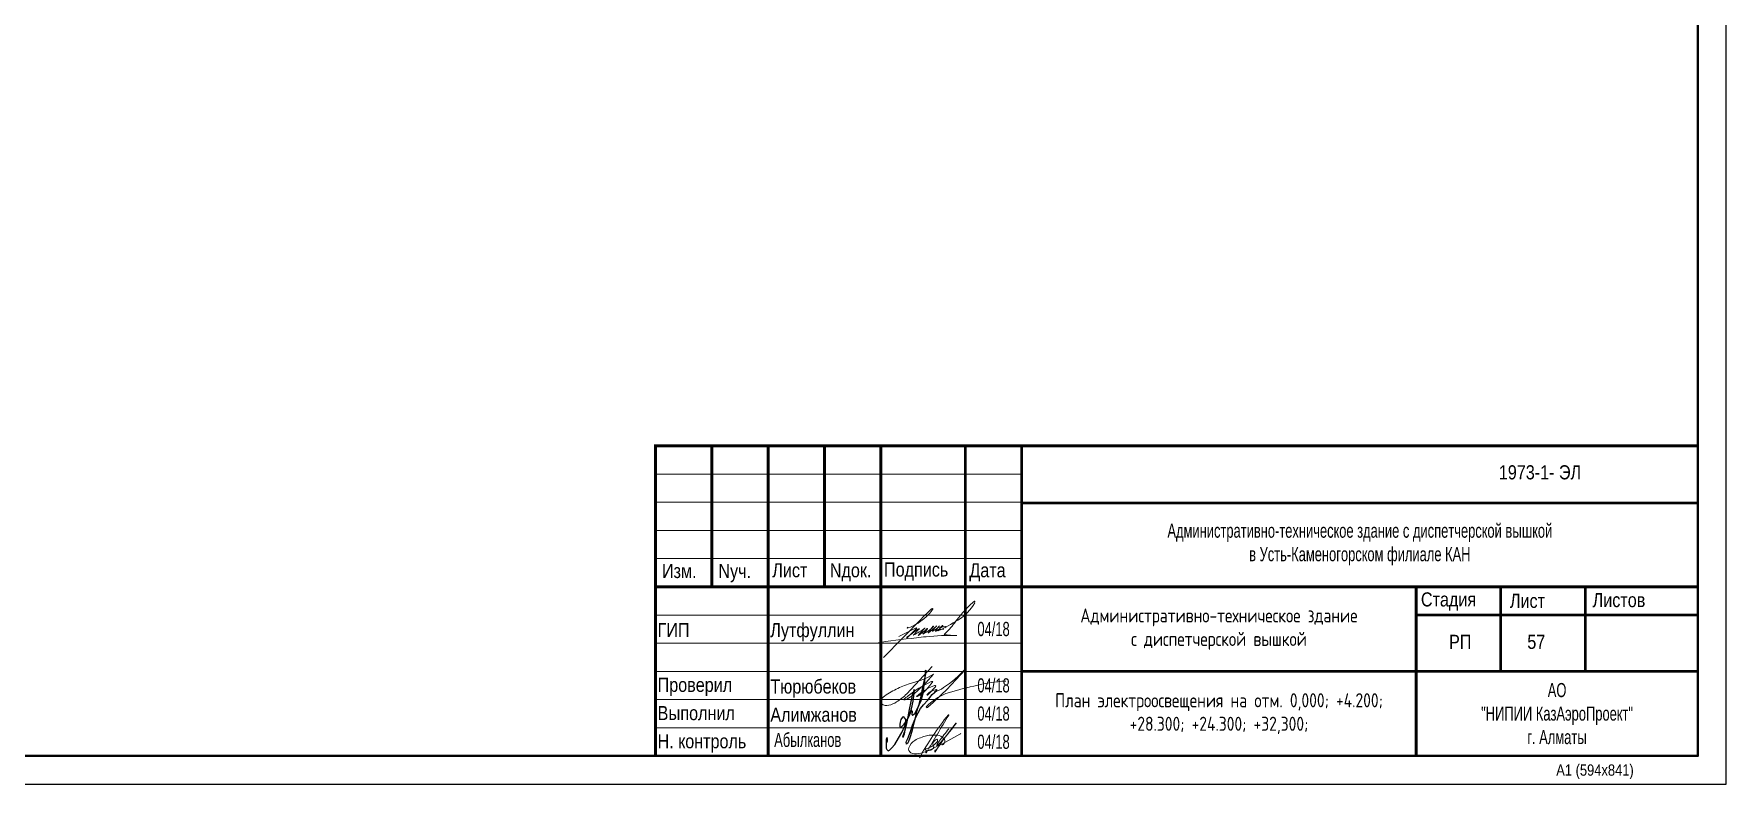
# Model space of a CAD drawing. Header units: millimetres. Extents: x 223 to 163467, y -12002 to 99672.
# Drawn here: x 130554 to 160585, y 40272 to 53580 of the extents above; entities that cross this region are included whole.
import ezdxf
from ezdxf.enums import TextEntityAlignment as Align

# ---------------------------------------------------------------- set-up
doc = ezdxf.new("R2010")
doc.units = ezdxf.units.MM
for name, color, linetype, lineweight in [('1_Рамка_АР', 7, 'Continuous', 13), ('G-ANNO-TTLB', 7, 'Continuous', 9), ('Рамка', 7, 'Continuous', 40)]:
    doc.layers.add(name, color=color, linetype=linetype, lineweight=lineweight)
doc.styles.add('GOST Common_7', font='ARIALN.TTF', dxfattribs={"width": 0.8, "height": 2.5})
doc.styles.add('ISOCPEUR', font='ARIALN.TTF', dxfattribs={"width": 0.8, "height": 2.5})
doc.styles.get("Standard").update_dxf_attribs({"font": 'ARIALN.TTF'})

# ---------------------------------------------------------------- blocks, each defined once
blk = doc.blocks.new('A$C7BC16580')
at = {"color": 5, "lineweight": 0}
for points in [[(0, 0), (5.6, 5.75, -0.02166), (7.12, 7.19, -0.19716), (7.25, 7.24, -0.469539), (7.27, 7.11, -0.091839), (5.13, 5.11, -0.05798), (3.56, 4.36, -0.624403), (3.52, 4.39, -0.153174), (3.59, 4.48, -0.064986)], [(2.27, 3.11), (4.75, 4.37, -0.154866), (4.89, 4.39, -0.292827), (4.87, 4.29), (3.51, 2.94, -0.411587), (3.45, 2.94, -0.580346), (3.47, 3.01, -0.002677), (5.09, 4.18, -0.019361), (5.26, 4.29, -0.345388), (5.26, 4.21, -0.013245), (4.4, 3.3, 0.037418), (6.13, 4.35, 0.92971), (6.09, 4.36, -0.016709), (5.13, 3.27, 0.954384), (5.15, 3.25, 0.030217), (6.48, 4.3, -0.484269), (6.5, 4.23, -0.0371), (5.84, 3.47, 0.061745), (7.39, 4.58, 0.903836), (7.35, 4.63, 0.007464), (6.6, 3.7, 0.991792), (6.66, 3.68, 0.025261), (7.84, 4.63, 0.449152), (7.84, 4.67, 0.022262), (7.2, 3.9, 0.089693), (7.28, 3.92, 0.077771), (8.3, 4.67, 1.029358), (8.27, 4.69, 0.045434), (7.66, 3.92, 0.081016), (7.81, 3.94, 0.081016)], [(8.91, 4.18), (7.73, 4.12, -0.155702), (8.15, 4.43, -0.067082), (9.12, 4.57, -0.804067), (9.18, 4.4, -0.465495)]]:
    blk.add_lwpolyline(points, format="xyb", dxfattribs=at)
for centre, radius, start, end in [((28.29, -7.88), 22.02, 133.2628, 143.8822), ((7.68, 11.25), 6.61, 300.3031, 331.5166), ((13.67, 7.72), 0.63, 112.5581, 137.3842), ((13.46, 8.26), 0.0594, 15.6123, 121.977), ((13.3, 8.22), 0.216, 326.7487, 13.7387), ((-5.12, 31.82), 30.83, 295.2738, 301.5454), ((-4.34, 17.08), 19.08, 314.1735, 321.0714), ((14.15, -93.03), 96.39, 95.5253, 99.1597), ((10.47, -38.41), 41.7, 95.7618, 97.7216), ((9.67, -27.12), 30.39, 87.7834, 96.3959), ((6.23, 6.85), 3.32, 298.6379, 319.7145), ((11.27, 1.89), 3.82, 131.8116, 147.4551), ((8.74, 4.72), 0.0226, 322.9154, 145.6207), ((12.5, 35.44), 32.23, 263.6981, 267.0619)]:
    blk.add_arc(centre, radius, start, end, dxfattribs=at)
blk = doc.blocks.new('A$C1F835CD7')
at = {"color": 5, "lineweight": 20}
blk.add_lwpolyline([(0, 0), (-7.52, -8.07, -0.067402), (-10.53, -10.53, -0.074297), (-12.82, -11.51, -0.224721), (-14.97, -11.1, -0.534013), (-14.9, -9.54, -0.102678), (-11.12, -7.01, -0.032171), (-7.1, -5.22, 0.079), (0.39, -2.29, -0.047889), (-6.05, -8.73, -0.106221), (-8.02, -9.92, -0.25377), (-8.41, -9.76, -0.003646), (-7.08, -8.71, -0.066745), (-0.45, -4.62, -0.13618), (0.16, -4.46, -0.123156), (-4.29, -8.91, -0.149109), (-4.63, -8.94, -0.113062), (0.73, -5.7, -0.915781), (1.02, -6.05, 0.012056), (-1.26, -8.43, -0.564794), (-1.57, -8.37, -0.182122), (1.33, -6.88, -0.63015), (1.2, -7.12, 0.344907), (0.74, -7.62, 0.086497), (3.36, -6.27, 0.067149), (9.92, -0.63, -0.11777), (10.09, -0.55, -0.036841), (-1.24, -12.02, -0.923458), (-1.76, -11.92, -0.097525), (4.1, -8.03, -0.018156), (12.33, -5.82, -0.050903), (21.82, -4.34, -2.128868)], format="xyb", dxfattribs=at)
blk = doc.blocks.new('A$C04171E6A')
at = {"color": 5, "lineweight": 0}
for points in [[(0, 0, -0.0428435), (2563, 3824, -1.074521), (2599, 3802, 0.001081), (590, 429, -0.6383218), (726, 627, 0.1974927), (1232, 878, 0.3067655), (1217, 1121, -0.3396131), (1303, 1500, -0.119769), (1556, 1661, -0.3900384), (1552, 1411, -0.1665937), (543, 798, -0.1710583), (469, 818, -1.587545), (497, 834, 0.1769981), (601, 656, -0.6540487), (564, 466, -0.269144), (564, 574, -0.3664107)], [(2609, 2595, -0.0002221), (1737, 1479, 0.0388019), (1532, 1125, 0.8811967), (1595, 1081, 0.0359135), (1642, 1134, 0.034344), (3251, 3056, 0.7722729), (3221, 3073, 0.0234412), (1399, 548, -1.1192277), (1353, 548, -0.1571396), (1415, 706, -1.6000235)], [(2000, 1161), (2050, 1150, 0.1199822), (2212, 1334, 0.3620661), (2145, 1729, 0.1810689), (1580, 2007, 0.100436), (636, 1957, 0.0751561), (-420, 1557, 0.173142), (-957, 886, 0.2978333), (-774, 463, 0.1873849), (-88, 380, 0.0582409), (1425, 955, 0.0257587), (3593, 2118, -0.0006612), (3671, 2163, -0.0006612)]]:
    blk.add_lwpolyline(points, format="xyb", dxfattribs=at)
blk = doc.blocks.new('Казарма_1_Рамка_АР')
for p, q in [((682893, 323993), (689393, 323993)), ((682893, 323493), (701393, 323493)), ((682893, 322993), (689393, 322993)), ((682893, 322493), (689393, 322493)), ((682893, 321993), (701393, 321993)), ((682893, 321493), (689393, 321493)), ((682893, 320993), (689393, 320993)), ((682893, 320493), (701393, 320493)), ((682893, 319993), (689393, 319993)), ((682893, 319493), (689393, 319493))]:
    blk.add_line(p, q)
at = {"const_width": 50}
for points in [[(701393, 324493), (682893, 324493), (682893, 318993)], [(683893, 321993), (683893, 324493)], [(684893, 318993), (684893, 324493)], [(685893, 321993), (685893, 324493)], [(686893, 318993), (686893, 324493)], [(688393, 318993), (688393, 324493)], [(689393, 318993), (689393, 324493)], [(689393, 323479), (701393, 323479)], [(682893, 321993), (689393, 321993)], [(689393, 321993), (701393, 321993)], [(701393, 321993), (699393, 321993), (697893, 321993), (696393, 321993), (696393, 318993)], [(697893, 321993), (697893, 320493)], [(699393, 321993), (699393, 320493)], [(696393, 321493), (701393, 321493)], [(689393, 320493), (701393, 320493)]]:
    blk.add_lwpolyline(points, dxfattribs=at)
blk.add_lwpolyline([(696393, 321493), (701393, 321493)])
at = {"color": 5, "linetype": 'ByBlock', "lineweight": 25}
blk.add_lwpolyline([(687007, 319230), (687010, 319256), (687009, 319299), (687003, 319319), (686986, 319292), (686986, 319243), (686986, 319176), (686990, 319134), (686999, 319107), (687022, 319083), (687048, 319093), (687084, 319129), (687139, 319194), (687208, 319309), (687265, 319411), (687320, 319527), (687401, 319723), (687434, 319831), (687466, 319967), (687484, 320102), (687484, 320173), (687448, 320072), (687426, 319957), (687397, 319819), (687372, 319688), (687349, 319567), (687317, 319444), (687279, 319332), (687291, 319324), (687315, 319388), (687333, 319486), (687340, 319571), (687334, 319639), (687319, 319663), (687301, 319684), (687277, 319679), (687245, 319641), (687233, 319591), (687230, 319551), (687230, 319515), (687240, 319501), (687262, 319508), (687305, 319558), (687346, 319616), (687395, 319698), (687437, 319797), (687442, 319796), (687447, 319785), (687447, 319777), (687447, 319763), (687445, 319744), (687445, 319730), (687453, 319715), (687461, 319714), (687475, 319726), (687496, 319744), (687546, 319835), (687606, 319976), (687624, 320040), (687641, 320103), (687658, 320205), (687674, 320316), (687677, 320390), (687684, 320508), (687693, 320515), (687691, 320481), (687675, 320390), (687631, 320216), (687600, 320054), (687560, 319889), (687522, 319756), (687493, 319641), (687469, 319531), (687440, 319425), (687406, 319316), (687384, 319247), (687373, 319224), (687363, 319214), (687351, 319205), (687346, 319213), (687342, 319229), (687346, 319254), (687373, 319305), (687417, 319425), (687457, 319540), (687515, 319681), (687595, 319834), (687649, 319901), (687724, 319985), (687804, 320083), (687886, 320154)], dxfattribs=at)
at = {"color": 150, "lineweight": 30, "xscale": 120, "yscale": 120, "zscale": 120}
blk.add_blockref('A$C7BC16580', (686940, 320738), dxfattribs=at)
at = {"color": 1, "lineweight": 30, "xscale": 60.00000000000001, "yscale": 60.00000000000001, "zscale": 60.00000000000001}
blk.add_blockref('A$C1F835CD7', (687803, 320582), dxfattribs=at)
at = {"color": 5, "linetype": 'ByBlock', "lineweight": 25, "xscale": 0.2, "yscale": 0.2, "zscale": 0.2}
blk.add_blockref('A$C04171E6A', (687578, 318958), dxfattribs=at)
at = {"layer": 'G-ANNO-TTLB', "style": 'GOST Common_7'}
for s, p in [('1973-1- ЭЛ', (698590, 324024)), ('РП', (697175, 321017))]:
    blk.add_text(s, height=250, dxfattribs=at).set_placement(p, align=Align.MIDDLE_CENTER)
for s, p in [('Изм.', (683009, 322149)), ('Nуч.', (684010, 322149)), ('Лист', (684967, 322162)), ('Nдок.', (685988, 322162)), ('Подпись', (686949, 322176)), ('Дата', (688464, 322162)), ('Стадия', (696477, 321645)), ('Лист', (698056, 321619)), ('Листов', (699525, 321633)), ('ГИП ', (682932, 321100)), ('Лутфуллин', (684932, 321100)), ('Проверил ', (682931, 320129)), ('Тюрюбеков', (684932, 320100)), ('Выполнил', (682931, 319629)), ('Алимжанов', (684932, 319600)), ('Н. контроль', (682931, 319129))]:
    blk.add_text(s, height=250, dxfattribs=at).set_placement(p)
at = {"layer": 'G-ANNO-TTLB', "char_height": 250, "attachment_point": 5}
for s, insert, width, style in [('Административно-техническое здание с диспетчерской вышкой\\Pв Усть-Каменогорском филиале КАН', (695393, 322743), 12000, 'GOST Common_7'), ('04/18', (688893, 321243), 1000, 'GOST Common_7'), ('{\\fISOCPEUR|b0|i0|c204|p34;Административно-техническое здание\\Pс диспетчерской вышкой}', (692893, 321243), 7000, 'GOST Common_7'), ('04/18', (688893, 320243), 1000, 'GOST Common_7'), ('АО\\P"НИПИИ КазАэроПроект"\\Pг. Алматы  ', (698893, 319743), 5000, 'ISOCPEUR'), ('04/18', (688893, 319743), 1000, 'GOST Common_7'), ('04/18', (688893, 319243), 1000, 'GOST Common_7')]:
    blk.add_mtext(s, dxfattribs=dict(at, insert=insert, width=width, style=style))
at = {"layer": 'G-ANNO-TTLB'}
note = blk.add_mtext_dynamic_manual_height_columns('\\pi1;{\\C0;Абылканов\\P}', width=16.9, gutter_width=6.25, heights=[8.34, 0], dxfattribs=dict(at, insert=(684976, 319403), char_height=250, attachment_point=1, style='GOST Common_7'))
for column, words in zip(note.columns.linked_columns, ['\\pi21.545;{\\C0; }']):
    column.text = words

msp = doc.modelspace()

# ---------------------------------------------------------------- linework, layer by layer
at = {"color": 0}
msp.add_lwpolyline([(76585, 40272), (160585, 40272), (160585, 99672), (76585, 99672)], close=True, dxfattribs=at)
at = {"layer": 'Рамка'}
msp.add_lwpolyline([(78585, 40772), (160085, 40772), (160085, 99172), (78585, 99172)], close=True, dxfattribs=at)

# ---------------------------------------------------------------- block references
at = {"layer": '1_Рамка_АР'}
msp.add_blockref('Казарма_1_Рамка_АР', (-541308, -278221), dxfattribs=at)

# ---------------------------------------------------------------- texts
msp.add_text('A1 (594х841)', height=200, dxfattribs=at).set_placement((157570, 40422))
at = {"layer": 'G-ANNO-TTLB', "style": 'GOST Common_7'}
msp.add_text('57', height=250, dxfattribs=at).set_placement((157057, 42671))
at = {"layer": 'G-ANNO-TTLB', "insert": (151585, 41522), "char_height": 250, "width": 7000, "attachment_point": 5, "style": 'GOST Common_7'}
msp.add_mtext('{\\fISOCPEUR|b0|i0|c204|p34;План электроосвещения на отм. 0,000; +4.200;\\P+28.300; +24.300; +32,300;}', dxfattribs=at)

doc.saveas('drawing.dxf')
